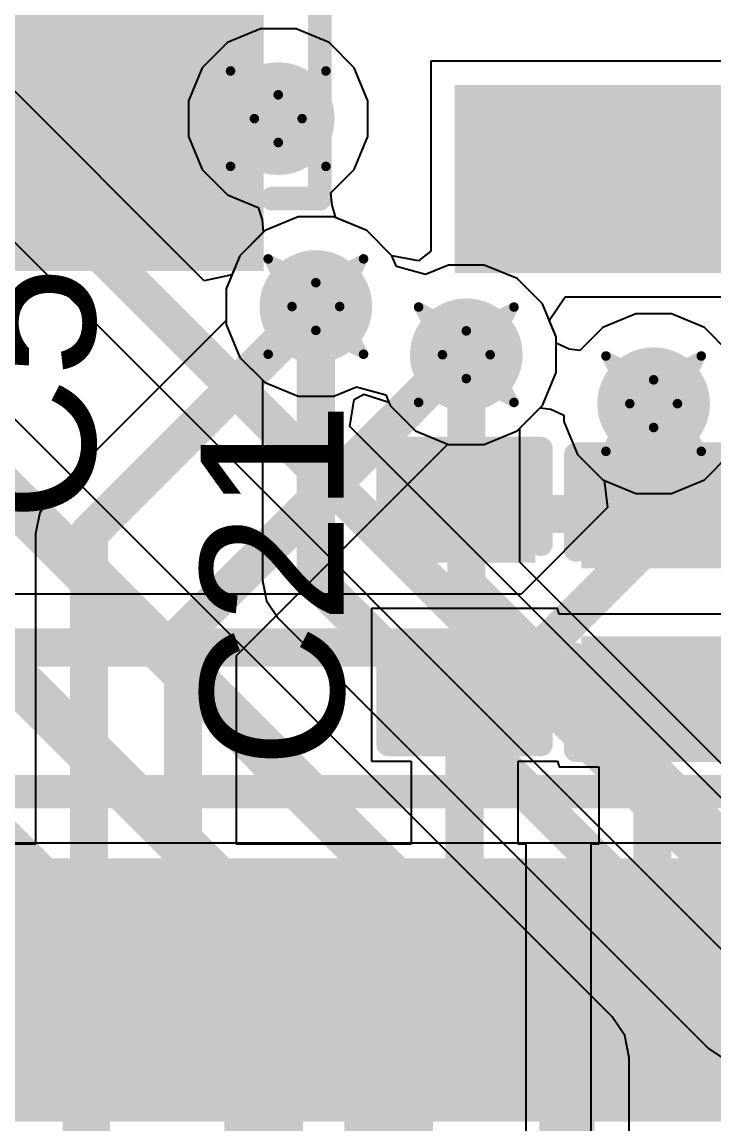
# Model space of a CAD drawing. Header units: inches. Extents: x -3 to 289, y -11 to 89.
# Drawn here: x 99.68 to 103.37, y 28.37 to 34.23 of the extents above; entities that cross this region are included whole.
import ezdxf

# ---------------------------------------------------------------- set-up
doc = ezdxf.new("R2010")
doc.units = ezdxf.units.IN
for name, color, linetype in [('Bottom Layer', 5, 'Continuous'), ('Drill Drawing', 1, 'Continuous'), ('Layer 1', 16, 'Continuous'), ('Layer 2', 76, 'Continuous'), ('Top Layer', 1, 'Continuous'), ('Top Overlay', 2, 'Continuous'), ('Top Paste', 8, 'Continuous'), ('Top Solder', 216, 'Continuous'), ('Via Holes', 16, 'Continuous')]:
    doc.layers.add(name, color=color, linetype=linetype)
doc.styles.add('Arial', font='', dxfattribs={"height": 0.2})
doc.styles.get('Arial').set_extended_font_data('Arial')

# ---------------------------------------------------------------- blocks, each defined once
blk = doc.blocks.new('EFM32WG380F256_B_QFP100R_10')
at = {"layer": 'Top Layer'}
for points in [[(7.15, 0.65), (8.35, 0.65), (8.35, 0.35), (7.15, 0.35)], [(7.15, 0.15), (8.35, 0.15), (8.35, -0.15), (7.15, -0.15)], [(7.15, -0.35), (8.35, -0.35), (8.35, -0.65), (7.15, -0.65)], [(7.15, -0.85), (8.35, -0.85), (8.35, -1.15), (7.15, -1.15)], [(7.15, -1.35), (8.35, -1.35), (8.35, -1.65), (7.15, -1.65)], [(7.15, -1.85), (8.35, -1.85), (8.35, -2.15), (7.15, -2.15)], [(7.15, -2.35), (8.35, -2.35), (8.35, -2.65), (7.15, -2.65)], [(7.15, -2.85), (8.35, -2.85), (8.35, -3.15), (7.15, -3.15)]]:
    blk.add_hatch(color=1, dxfattribs=at).paths.add_polyline_path(points)
at = {"layer": 'Top Paste'}
for points in [[(7.15, 0.65), (8.35, 0.65), (8.35, 0.35), (7.15, 0.35)], [(7.15, 0.15), (8.35, 0.15), (8.35, -0.15), (7.15, -0.15)], [(7.15, -0.35), (8.35, -0.35), (8.35, -0.65), (7.15, -0.65)], [(7.15, -0.85), (8.35, -0.85), (8.35, -1.15), (7.15, -1.15)], [(7.15, -1.35), (8.35, -1.35), (8.35, -1.65), (7.15, -1.65)], [(7.15, -1.85), (8.35, -1.85), (8.35, -2.15), (7.15, -2.15)], [(7.15, -2.35), (8.35, -2.35), (8.35, -2.65), (7.15, -2.65)], [(7.15, -2.85), (8.35, -2.85), (8.35, -3.15), (7.15, -3.15)]]:
    blk.add_hatch(color=8, dxfattribs=at).paths.add_polyline_path(points)
at = {"layer": 'Top Solder'}
for points in [[(7.0484, 0.7516), (8.4516, 0.7516), (8.4516, 0.2484), (7.0484, 0.2484)], [(7.0484, 0.2516), (8.4516, 0.2516), (8.4516, -0.2516), (7.0484, -0.2516)], [(7.0484, -0.2484), (8.4516, -0.2484), (8.4516, -0.7516), (7.0484, -0.7516)], [(7.0484, -0.7484), (8.4516, -0.7484), (8.4516, -1.2516), (7.0484, -1.2516)], [(7.0484, -1.2484), (8.4516, -1.2484), (8.4516, -1.7516), (7.0484, -1.7516)], [(7.0484, -1.7484), (8.4516, -1.7484), (8.4516, -2.2516), (7.0484, -2.2516)], [(7.0484, -2.2484), (8.4516, -2.2484), (8.4516, -2.7516), (7.0484, -2.7516)], [(7.0484, -2.7484), (8.4516, -2.7484), (8.4516, -3.2516), (7.0484, -3.2516)], [(7.0484, -3.2484), (8.4516, -3.2484), (8.4516, -3.7516), (7.0484, -3.7516)]]:
    blk.add_hatch(color=216, dxfattribs=at).paths.add_polyline_path(points)
blk = doc.blocks.new('SOT_223_5_16')
at = {"layer": 'Top Layer'}
blk.add_hatch(color=1, dxfattribs=at).paths.add_polyline_path([(2.6999, -4.2501), (1.7999, -4.2501), (1.7999, -2.0501), (2.6999, -2.0501)])
at = {"layer": 'Top Paste'}
blk.add_hatch(color=8, dxfattribs=at).paths.add_polyline_path([(2.6999, -4.2501), (1.7999, -4.2501), (1.7999, -2.0501), (2.6999, -2.0501)])
at = {"layer": 'Top Solder'}
blk.add_hatch(color=216, dxfattribs=at).paths.add_polyline_path([(2.7507, -4.3009), (1.7491, -4.3009), (1.7491, -1.9993), (2.7507, -1.9993)])
blk = doc.blocks.new('C___0402_132')
at = {"layer": 'Top Layer'}
for points in [[(-0.6985, -0.3175), (-0.6985, 0.3175), (-0.2413, 0.3175), (-0.2413, -0.3175)], [(0.2413, -0.3175), (0.2413, 0.3175), (0.6985, 0.3175), (0.6985, -0.3175)]]:
    blk.add_hatch(color=1, dxfattribs=at).paths.add_polyline_path(points)
at = {"layer": 'Top Paste'}
for points in [[(-0.6985, -0.3175), (-0.6985, 0.3175), (-0.2413, 0.3175), (-0.2413, -0.3175)], [(0.2413, -0.3175), (0.2413, 0.3175), (0.6985, 0.3175), (0.6985, -0.3175)]]:
    blk.add_hatch(color=8, dxfattribs=at).paths.add_polyline_path(points)
at = {"layer": 'Top Solder'}
for points in [[(-0.7585, -0.3775), (-0.7585, 0.3775), (-0.1813, 0.3775), (-0.1813, -0.3775)], [(0.1813, -0.3775), (0.1813, 0.3775), (0.7585, 0.3775), (0.7585, -0.3775)]]:
    blk.add_hatch(color=216, dxfattribs=at).paths.add_polyline_path(points)
at = {"layer": 'Top Overlay', "const_width": 0.127}
for points in [[(-0.7874, -0.4064), (-0.7874, 0.4064)], [(-0.2794, 0.4064), (-0.7874, 0.4064)], [(0.7874, 0.4064), (0.2794, 0.4064)], [(0.7874, -0.4064), (0.7874, 0.4064)], [(-0.2794, -0.4064), (-0.7874, -0.4064)], [(0.7874, -0.4064), (0.2794, -0.4064)]]:
    blk.add_lwpolyline(points, dxfattribs=at)
at = {"layer": 'Top Overlay', "const_width": 0.0635}
for points in [[(-0.8191, 0.4064, 1), (-0.7556, 0.4064, 1)], [(-0.8191, 0.4064, 1), (-0.7556, 0.4064, 1)], [(-0.3111, 0.4064, 1), (-0.2477, 0.4064, 1)], [(0.2477, 0.4064, 1), (0.3111, 0.4064, 1)], [(0.7556, 0.4064, 1), (0.8191, 0.4064, 1)], [(0.7556, 0.4064, 1), (0.8191, 0.4064, 1)], [(-0.8191, -0.4064, 1), (-0.7556, -0.4064, 1)], [(-0.8191, -0.4064, 1), (-0.7556, -0.4064, 1)], [(-0.3111, -0.4064, 1), (-0.2477, -0.4064, 1)], [(0.2477, -0.4064, 1), (0.3111, -0.4064, 1)], [(0.7556, -0.4064, 1), (0.8191, -0.4064, 1)], [(0.7556, -0.4064, 1), (0.8191, -0.4064, 1)]]:
    blk.add_lwpolyline(points, format="xyb", close=True, dxfattribs=at)
blk = doc.blocks.new('____0402_134')
at = {"layer": 'Top Layer'}
for points in [[(-0.6985, -0.3175), (-0.6985, 0.3175), (-0.2413, 0.3175), (-0.2413, -0.3175)], [(0.2413, -0.3175), (0.2413, 0.3175), (0.6985, 0.3175), (0.6985, -0.3175)]]:
    blk.add_hatch(color=1, dxfattribs=at).paths.add_polyline_path(points)
at = {"layer": 'Top Paste'}
for points in [[(-0.6985, -0.3175), (-0.6985, 0.3175), (-0.2413, 0.3175), (-0.2413, -0.3175)], [(0.2413, -0.3175), (0.2413, 0.3175), (0.6985, 0.3175), (0.6985, -0.3175)]]:
    blk.add_hatch(color=8, dxfattribs=at).paths.add_polyline_path(points)
at = {"layer": 'Top Solder'}
for points in [[(-0.7585, -0.3775), (-0.7585, 0.3775), (-0.1813, 0.3775), (-0.1813, -0.3775)], [(0.1813, -0.3775), (0.1813, 0.3775), (0.7585, 0.3775), (0.7585, -0.3775)]]:
    blk.add_hatch(color=216, dxfattribs=at).paths.add_polyline_path(points)
at = {"layer": 'Top Overlay', "const_width": 0.127}
for points in [[(-0.7874, -0.4064), (-0.7874, 0.4064)], [(-0.2794, 0.4064), (-0.7874, 0.4064)], [(0.7874, 0.4064), (0.2794, 0.4064)], [(0.7874, -0.4064), (0.7874, 0.4064)], [(-0.2794, -0.4064), (-0.7874, -0.4064)], [(0.7874, -0.4064), (0.2794, -0.4064)]]:
    blk.add_lwpolyline(points, dxfattribs=at)
at = {"layer": 'Top Overlay', "const_width": 0.0635}
for points in [[(-0.8191, 0.4064, 1), (-0.7556, 0.4064, 1)], [(-0.8191, 0.4064, 1), (-0.7556, 0.4064, 1)], [(-0.3111, 0.4064, 1), (-0.2477, 0.4064, 1)], [(0.2477, 0.4064, 1), (0.3111, 0.4064, 1)], [(0.7556, 0.4064, 1), (0.8191, 0.4064, 1)], [(0.7556, 0.4064, 1), (0.8191, 0.4064, 1)], [(-0.8191, -0.4064, 1), (-0.7556, -0.4064, 1)], [(-0.8191, -0.4064, 1), (-0.7556, -0.4064, 1)], [(-0.3111, -0.4064, 1), (-0.2477, -0.4064, 1)], [(0.2477, -0.4064, 1), (0.3111, -0.4064, 1)], [(0.7556, -0.4064, 1), (0.8191, -0.4064, 1)], [(0.7556, -0.4064, 1), (0.8191, -0.4064, 1)]]:
    blk.add_lwpolyline(points, format="xyb", close=True, dxfattribs=at)
blk = doc.blocks.new('C____A_145')
at = {"layer": 'Top Layer'}
for points in [[(-1.91, 0.565), (-0.49, 0.565), (-0.49, -0.565), (-1.91, -0.565)], [(0.49, 0.565), (1.91, 0.565), (1.91, -0.565), (0.49, -0.565)]]:
    blk.add_hatch(color=1, dxfattribs=at).paths.add_polyline_path(points)
at = {"layer": 'Top Paste'}
for points in [[(-1.91, 0.565), (-0.49, 0.565), (-0.49, -0.565), (-1.91, -0.565)], [(0.49, 0.565), (1.91, 0.565), (1.91, -0.565), (0.49, -0.565)]]:
    blk.add_hatch(color=8, dxfattribs=at).paths.add_polyline_path(points)
at = {"layer": 'Top Solder'}
for points in [[(-2.0116, 0.6666), (-0.3884, 0.6666), (-0.3884, -0.6666), (-2.0116, -0.6666)], [(0.3884, 0.6666), (2.0116, 0.6666), (2.0116, -0.6666), (0.3884, -0.6666)]]:
    blk.add_hatch(color=216, dxfattribs=at).paths.add_polyline_path(points)
at = {"layer": 'Top Overlay'}
for points, const_width in [([(1.6256, 0.9652), (-1.6256, 0.9652)], 0.127), ([(-1.6256, 0.762), (-1.6256, 0.9652)], 0.127), ([(1.6256, 0.7112), (1.6256, 0.9652)], 0.127), ([(-2.4192, -0.2746), (-2.4192, 0.3254)], 0.2), ([(-2.1192, 0.0254), (-2.7192, 0.0254)], 0.2), ([(-1.6256, -0.9652), (-1.6256, -0.762)], 0.127), ([(1.6256, -0.9652), (1.6256, -0.7112)], 0.127), ([(1.6256, -0.9652), (-1.6256, -0.9652)], 0.127)]:
    blk.add_lwpolyline(points, dxfattribs=dict(at, const_width=const_width))
for points, const_width in [([(-1.6574, 0.9652, 1), (-1.5938, 0.9652, 1)], 0.0635), ([(-1.6574, 0.9652, 1), (-1.5938, 0.9652, 1)], 0.0635), ([(1.5938, 0.9652, 1), (1.6574, 0.9652, 1)], 0.0635), ([(1.5938, 0.9652, 1), (1.6574, 0.9652, 1)], 0.0635), ([(-1.6574, 0.762, 1), (-1.5938, 0.762, 1)], 0.0635), ([(1.5938, 0.7112, 1), (1.6574, 0.7112, 1)], 0.0635), ([(-2.4692, 0.3254, 1), (-2.3692, 0.3254, 1)], 0.1), ([(-2.7692, 0.0254, 1), (-2.6692, 0.0254, 1)], 0.1), ([(-2.1692, 0.0254, 1), (-2.0692, 0.0254, 1)], 0.1), ([(-2.4692, -0.2746, 1), (-2.3692, -0.2746, 1)], 0.1), ([(-1.6574, -0.762, 1), (-1.5938, -0.762, 1)], 0.0635), ([(1.5938, -0.7112, 1), (1.6574, -0.7112, 1)], 0.0635), ([(-1.6574, -0.9652, 1), (-1.5938, -0.9652, 1)], 0.0635), ([(-1.6574, -0.9652, 1), (-1.5938, -0.9652, 1)], 0.0635), ([(1.5938, -0.9652, 1), (1.6574, -0.9652, 1)], 0.0635), ([(1.5938, -0.9652, 1), (1.6574, -0.9652, 1)], 0.0635)]:
    blk.add_lwpolyline(points, format="xyb", close=True, dxfattribs=dict(at, const_width=const_width))

msp = doc.modelspace()

# ---------------------------------------------------------------- hatches: boundary and pattern name
at = {"layer": 'Bottom Layer'}
h = msp.add_hatch(color=5, dxfattribs=at)
edge = h.paths.add_edge_path()
edge.add_arc((101.0451, 33.7193), 0.3, 0, 360)
h = msp.add_hatch(color=5, dxfattribs=at)
edge = h.paths.add_edge_path()
edge.add_arc((101.2455, 32.7187), 0.3, 0, 360)
h = msp.add_hatch(color=5, dxfattribs=at)
edge = h.paths.add_edge_path()
edge.add_arc((102.0468, 32.4621), 0.3, 0, 360)
h = msp.add_hatch(color=5, dxfattribs=at)
edge = h.paths.add_edge_path()
edge.add_arc((103.0445, 32.2015), 0.3, 0, 360)
at = {"layer": 'Layer 1'}
h = msp.add_hatch(color=16, dxfattribs=at)
edge = h.paths.add_edge_path()
edge.add_arc((101.0451, 33.7193), 0.3, 0, 360)
h = msp.add_hatch(color=16, dxfattribs=at)
edge = h.paths.add_edge_path()
edge.add_arc((101.2455, 32.7187), 0.3, 0, 360)
h = msp.add_hatch(color=16, dxfattribs=at)
edge = h.paths.add_edge_path()
edge.add_arc((102.0468, 32.4621), 0.3, 0, 360)
h = msp.add_hatch(color=16, dxfattribs=at)
edge = h.paths.add_edge_path()
edge.add_arc((103.0445, 32.2015), 0.3, 0, 360)
at = {"layer": 'Layer 2'}
h = msp.add_hatch(color=76, dxfattribs=at)
edge = h.paths.add_edge_path()
edge.add_arc((101.0451, 33.7193), 0.3, 0, 360)
h = msp.add_hatch(color=76, dxfattribs=at)
edge = h.paths.add_edge_path()
edge.add_arc((101.2455, 32.7187), 0.3, 0, 360)
h = msp.add_hatch(color=76, dxfattribs=at)
edge = h.paths.add_edge_path()
edge.add_arc((102.0468, 32.4621), 0.3, 0, 360)
h = msp.add_hatch(color=76, dxfattribs=at)
edge = h.paths.add_edge_path()
edge.add_arc((103.0445, 32.2015), 0.3, 0, 360)
at = {"layer": 'Top Layer'}
h = msp.add_hatch(color=1, dxfattribs=at)
edge = h.paths.add_edge_path()
edge.add_arc((101.0451, 33.7193), 0.3, 0, 360)
h = msp.add_hatch(color=1, dxfattribs=at)
edge = h.paths.add_edge_path()
edge.add_arc((101.2455, 32.7187), 0.3, 0, 360)
h = msp.add_hatch(color=1, dxfattribs=at)
edge = h.paths.add_edge_path()
edge.add_arc((102.0468, 32.4621), 0.3, 0, 360)
h = msp.add_hatch(color=1, dxfattribs=at)
edge = h.paths.add_edge_path()
edge.add_arc((103.0445, 32.2015), 0.3, 0, 360)
at = {"layer": 'Via Holes'}
h = msp.add_hatch(color=7, dxfattribs=at)
edge = h.paths.add_edge_path()
edge.add_arc((101.0451, 33.7193), 0.15, 0, 360)
h = msp.add_hatch(color=7, dxfattribs=at)
edge = h.paths.add_edge_path()
edge.add_arc((101.2455, 32.7187), 0.15, 0, 360)
h = msp.add_hatch(color=7, dxfattribs=at)
edge = h.paths.add_edge_path()
edge.add_arc((102.0468, 32.4621), 0.15, 0, 360)
h = msp.add_hatch(color=7, dxfattribs=at)
edge = h.paths.add_edge_path()
edge.add_arc((103.0445, 32.2015), 0.15, 0, 360)

# ---------------------------------------------------------------- linework, layer by layer
at = {"layer": 'Bottom Layer'}
for p, q in [((100.9501, 34.1971), (100.7744, 34.1244)), ((101.1401, 34.1971), (100.9501, 34.1971)), ((101.3157, 34.1244), (101.1401, 34.1971)), ((100.7744, 34.1244), (100.64, 33.99)), ((101.4502, 33.99), (101.3157, 34.1244)), ((100.64, 33.99), (100.5673, 33.8144)), ((101.5229, 33.8144), (101.4502, 33.99)), ((100.5673, 33.8144), (100.5673, 33.6243)), ((101.5229, 33.6243), (101.5229, 33.8144)), ((100.5673, 33.6243), (100.64, 33.4487)), ((101.4502, 33.4487), (101.5229, 33.6243)), ((100.64, 33.4487), (100.7744, 33.3143)), ((101.325, 33.3235), (101.4502, 33.4487)), ((100.7744, 33.3143), (100.9387, 33.2462)), ((101.3318, 33.2581), (101.325, 33.3235)), ((100.9387, 33.2462), (100.9589, 33.1799)), ((101.352, 33.1918), (101.3318, 33.2581)), ((100.9589, 33.1799), (100.9656, 33.1145)), ((101.5162, 33.1238), (101.352, 33.1918)), ((100.9656, 33.1145), (100.8405, 32.9894)), ((101.6506, 32.9894), (101.5162, 33.1238)), ((100.8405, 32.9894), (100.7677, 32.8138)), ((101.6746, 32.9315), (101.6506, 32.9894)), ((101.8295, 32.8893), (101.6746, 32.9315)), ((101.9518, 32.9399), (101.8295, 32.8893)), ((102.1418, 32.9399), (101.9518, 32.9399)), ((102.3174, 32.8672), (102.1418, 32.9399)), ((102.4519, 32.7328), (102.3174, 32.8672)), ((100.7677, 32.8138), (100.7677, 32.6237)), ((102.5246, 32.5572), (102.4519, 32.7328)), ((102.9494, 32.6793), (102.7738, 32.6066)), ((103.1395, 32.6793), (102.9494, 32.6793)), ((103.3151, 32.6066), (103.1395, 32.6793)), ((100.7677, 32.6237), (100.8405, 32.4481)), ((102.7738, 32.6066), (102.6516, 32.4843)), ((103.4495, 32.4722), (103.3151, 32.6066)), ((102.5246, 32.5233), (102.5246, 32.5572)), ((102.5947, 32.4921), (102.5246, 32.5233)), ((102.6516, 32.4843), (102.5947, 32.4921)), ((100.8405, 32.4481), (100.9607, 32.3279)), ((100.9607, 32.3279), (100.9607, 31.2605)), ((102.3317, 32.0713), (102.4397, 32.1793)), ((102.4397, 32.1793), (102.4965, 32.1716)), ((102.4965, 32.1716), (102.5667, 32.1403)), ((102.5667, 32.1403), (102.5667, 32.1065)), ((102.5667, 32.1065), (102.6394, 31.9309)), ((102.3317, 31.357), (102.3317, 32.0713)), ((102.6394, 31.9309), (102.7738, 31.7965)), ((103.3151, 31.7965), (103.4495, 31.9309)), ((102.7738, 31.7965), (102.9494, 31.7237)), ((103.1395, 31.7237), (103.3151, 31.7965)), ((102.9494, 31.7237), (103.1395, 31.7237)), ((103.9414, 29.7473), (102.3317, 31.357)), ((100.9607, 31.2605), (100.9607, 31.2605)), ((100.9607, 31.2605), (100.9824, 31.1515)), ((100.9824, 31.1515), (101.0441, 31.0591)), ((101.0441, 31.0591), (103.3361, 28.7671)), ((103.3361, 28.7671), (103.3361, 28.7671)), ((103.3361, 28.7671), (103.4285, 28.7053))]:
    msp.add_line(p, q, dxfattribs=at)
at = {"layer": 'Bottom Layer', "const_width": 0.2032}
for points in [[(101.2455, 31.2605), (101.2455, 32.7187)], [(102.0468, 31.239), (102.0468, 32.4621)], [(101.2455, 31.2605), (103.5375, 28.9685)], [(102.0468, 31.239), (103.8234, 29.4624)]]:
    msp.add_lwpolyline(points, dxfattribs=at)
at = {"layer": 'Bottom Layer', "const_width": 0.1016}
for points in [[(101.1947, 32.7187, 1), (101.2963, 32.7187, 1)], [(101.996, 32.4621, 1), (102.0976, 32.4621, 1)], [(101.1947, 31.2605, 1), (101.2963, 31.2605, 1)], [(101.1947, 31.2605, 1), (101.2963, 31.2605, 1)], [(101.996, 31.239, 1), (102.0976, 31.239, 1)], [(101.996, 31.239, 1), (102.0976, 31.239, 1)]]:
    msp.add_lwpolyline(points, format="xyb", close=True, dxfattribs=at)
at = {"layer": 'Drill Drawing', "const_width": 0.0508}
for points in [[(100.7911, 33.9733), (101.0451, 33.8463)], [(100.7911, 33.9733), (100.9181, 33.7193)], [(101.0451, 33.8463), (101.2991, 33.9733)], [(101.1721, 33.7193), (101.2991, 33.9733)], [(100.7911, 33.4653), (100.9181, 33.7193)], [(101.1721, 33.7193), (101.2991, 33.4653)], [(100.7911, 33.4653), (101.0451, 33.5923)], [(101.0451, 33.5923), (101.2991, 33.4653)], [(100.9915, 32.9727), (101.2455, 32.8457)], [(100.9915, 32.9727), (101.1185, 32.7187)], [(101.2455, 32.8457), (101.4995, 32.9727)], [(101.3725, 32.7187), (101.4995, 32.9727)], [(100.9915, 32.4647), (101.1185, 32.7187)], [(101.3725, 32.7187), (101.4995, 32.4647)], [(101.7928, 32.7161), (102.0468, 32.5891)], [(101.7928, 32.7161), (101.9198, 32.4621)], [(102.0468, 32.5891), (102.3008, 32.7161)], [(102.1738, 32.4621), (102.3008, 32.7161)], [(100.9915, 32.4647), (101.2455, 32.5917)], [(101.2455, 32.5917), (101.4995, 32.4647)], [(101.7928, 32.2081), (101.9198, 32.4621)], [(102.1738, 32.4621), (102.3008, 32.2081)], [(102.7905, 32.4555), (103.0445, 32.3285)], [(102.7905, 32.4555), (102.9175, 32.2015)], [(103.0445, 32.3285), (103.2985, 32.4555)], [(103.1715, 32.2015), (103.2985, 32.4555)], [(101.7928, 32.2081), (102.0468, 32.3351)], [(102.0468, 32.3351), (102.3008, 32.2081)], [(102.7905, 31.9475), (102.9175, 32.2015)], [(103.1715, 32.2015), (103.2985, 31.9475)], [(102.7905, 31.9475), (103.0445, 32.0745)], [(103.0445, 32.0745), (103.2985, 31.9475)]]:
    msp.add_lwpolyline(points, dxfattribs=at)
at = {"layer": 'Drill Drawing', "const_width": 0.0254}
for points in [[(100.7784, 33.9733, 1), (100.8038, 33.9733, 1)], [(100.7784, 33.9733, 1), (100.8038, 33.9733, 1)], [(101.2864, 33.9733, 1), (101.3118, 33.9733, 1)], [(101.2864, 33.9733, 1), (101.3118, 33.9733, 1)], [(101.0324, 33.8463, 1), (101.0578, 33.8463, 1)], [(101.0324, 33.8463, 1), (101.0578, 33.8463, 1)], [(100.9054, 33.7193, 1), (100.9308, 33.7193, 1)], [(100.9054, 33.7193, 1), (100.9308, 33.7193, 1)], [(101.1594, 33.7193, 1), (101.1848, 33.7193, 1)], [(101.1594, 33.7193, 1), (101.1848, 33.7193, 1)], [(101.0324, 33.5923, 1), (101.0578, 33.5923, 1)], [(101.0324, 33.5923, 1), (101.0578, 33.5923, 1)], [(100.7784, 33.4653, 1), (100.8038, 33.4653, 1)], [(100.7784, 33.4653, 1), (100.8038, 33.4653, 1)], [(101.2864, 33.4653, 1), (101.3118, 33.4653, 1)], [(101.2864, 33.4653, 1), (101.3118, 33.4653, 1)], [(100.9788, 32.9727, 1), (101.0042, 32.9727, 1)], [(100.9788, 32.9727, 1), (101.0042, 32.9727, 1)], [(101.4868, 32.9727, 1), (101.5122, 32.9727, 1)], [(101.4868, 32.9727, 1), (101.5122, 32.9727, 1)], [(101.2328, 32.8457, 1), (101.2582, 32.8457, 1)], [(101.2328, 32.8457, 1), (101.2582, 32.8457, 1)], [(101.1058, 32.7187, 1), (101.1312, 32.7187, 1)], [(101.1058, 32.7187, 1), (101.1312, 32.7187, 1)], [(101.3598, 32.7187, 1), (101.3852, 32.7187, 1)], [(101.3598, 32.7187, 1), (101.3852, 32.7187, 1)], [(101.7801, 32.7161, 1), (101.8055, 32.7161, 1)], [(101.7801, 32.7161, 1), (101.8055, 32.7161, 1)], [(102.2881, 32.7161, 1), (102.3135, 32.7161, 1)], [(102.2881, 32.7161, 1), (102.3135, 32.7161, 1)], [(101.2328, 32.5917, 1), (101.2582, 32.5917, 1)], [(101.2328, 32.5917, 1), (101.2582, 32.5917, 1)], [(102.0341, 32.5891, 1), (102.0595, 32.5891, 1)], [(102.0341, 32.5891, 1), (102.0595, 32.5891, 1)], [(100.9788, 32.4647, 1), (101.0042, 32.4647, 1)], [(100.9788, 32.4647, 1), (101.0042, 32.4647, 1)], [(101.4868, 32.4647, 1), (101.5122, 32.4647, 1)], [(101.4868, 32.4647, 1), (101.5122, 32.4647, 1)], [(101.9071, 32.4621, 1), (101.9325, 32.4621, 1)], [(101.9071, 32.4621, 1), (101.9325, 32.4621, 1)], [(102.1611, 32.4621, 1), (102.1865, 32.4621, 1)], [(102.1611, 32.4621, 1), (102.1865, 32.4621, 1)], [(102.7778, 32.4555, 1), (102.8032, 32.4555, 1)], [(102.7778, 32.4555, 1), (102.8032, 32.4555, 1)], [(103.2858, 32.4555, 1), (103.3112, 32.4555, 1)], [(103.2858, 32.4555, 1), (103.3112, 32.4555, 1)], [(102.0341, 32.3351, 1), (102.0595, 32.3351, 1)], [(102.0341, 32.3351, 1), (102.0595, 32.3351, 1)], [(103.0318, 32.3285, 1), (103.0572, 32.3285, 1)], [(103.0318, 32.3285, 1), (103.0572, 32.3285, 1)], [(101.7801, 32.2081, 1), (101.8055, 32.2081, 1)], [(101.7801, 32.2081, 1), (101.8055, 32.2081, 1)], [(102.2881, 32.2081, 1), (102.3135, 32.2081, 1)], [(102.2881, 32.2081, 1), (102.3135, 32.2081, 1)], [(102.9048, 32.2015, 1), (102.9302, 32.2015, 1)], [(102.9048, 32.2015, 1), (102.9302, 32.2015, 1)], [(103.1588, 32.2015, 1), (103.1842, 32.2015, 1)], [(103.1588, 32.2015, 1), (103.1842, 32.2015, 1)], [(103.0318, 32.0745, 1), (103.0572, 32.0745, 1)], [(103.0318, 32.0745, 1), (103.0572, 32.0745, 1)], [(102.7778, 31.9475, 1), (102.8032, 31.9475, 1)], [(102.7778, 31.9475, 1), (102.8032, 31.9475, 1)], [(103.2858, 31.9475, 1), (103.3112, 31.9475, 1)], [(103.2858, 31.9475, 1), (103.3112, 31.9475, 1)]]:
    msp.add_lwpolyline(points, format="xyb", close=True, dxfattribs=at)
at = {"layer": 'Layer 1'}
for p, q in [((100.6504, 32.856), (96.1653, 37.3411)), ((95.7624, 36.9382), (107.0403, 25.6603)), ((102.8237, 28.9371), (94.9836, 36.7772)), ((101.1505, 33.1965), (100.9749, 33.1238)), ((101.3406, 33.1965), (101.1505, 33.1965)), ((101.5162, 33.1238), (101.3406, 33.1965)), ((100.9749, 33.1238), (100.8405, 32.9894)), ((101.6506, 32.9894), (101.5162, 33.1238)), ((100.8405, 32.9894), (100.7983, 32.8876)), ((101.6746, 32.9315), (101.6506, 32.9894)), ((101.8295, 32.8893), (101.6746, 32.9315)), ((101.9518, 32.9399), (101.8295, 32.8893)), ((102.1418, 32.9399), (101.9518, 32.9399)), ((102.3174, 32.8672), (102.1418, 32.9399)), ((100.7983, 32.8876), (100.6504, 32.856)), ((102.4519, 32.7328), (102.3174, 32.8672)), ((102.5246, 32.5572), (102.4519, 32.7328)), ((102.5246, 32.3671), (102.5246, 32.5572)), ((102.4519, 32.1915), (102.5246, 32.3671)), ((101.4273, 32.0791), (101.449, 32.2232)), ((101.449, 32.2232), (101.5004, 32.253)), ((101.5004, 32.253), (101.6339, 32.2103)), ((101.6339, 32.2103), (101.6417, 32.1915)), ((101.6417, 32.1915), (101.7761, 32.0571)), ((102.3174, 32.0571), (102.4519, 32.1915)), ((107.5266, 25.9797), (101.4273, 32.0791)), ((101.7761, 32.0571), (101.9518, 31.9843)), ((102.1418, 31.9843), (102.3174, 32.0571)), ((101.9518, 31.9843), (102.1418, 31.9843)), ((102.8908, 28.8367), (102.8237, 28.9371)), ((102.8237, 28.9371), (102.8237, 28.9371)), ((102.9144, 28.7183), (102.8908, 28.8367)), ((102.9144, 26.6951), (102.9144, 28.7183)), ((102.9144, 28.7183), (102.9144, 28.7183))]:
    msp.add_line(p, q, dxfattribs=at)
for points, const_width in [([(95.6875, 37.416), (107.3252, 25.7783)], 0.2032), ([(94.7648, 36.5584), (102.6049, 28.7183)], 0.2515), ([(94.5882, 35.7964), (101.744, 28.6406)], 0.2515), ([(94.6072, 34.8363), (100.8832, 28.5604)], 0.2515), ([(94.6819, 33.8981), (100.0223, 28.5577)], 0.2515), ([(102.6049, 26.3288), (102.6049, 28.7183)], 0.2515), ([(101.744, 26.3288), (101.744, 28.6406)], 0.2515), ([(100.0223, 26.3288), (100.0223, 28.5577)], 0.2515), ([(100.8832, 26.3288), (100.8832, 28.5604)], 0.2515)]:
    msp.add_lwpolyline(points, dxfattribs=dict(at, const_width=const_width))
at = {"layer": 'Layer 1', "const_width": 0.1257}
for points in [[(102.542, 28.7183, 1), (102.6678, 28.7183, 1)], [(102.542, 28.7183, 1), (102.6678, 28.7183, 1)], [(101.6812, 28.6406, 1), (101.8069, 28.6406, 1)], [(101.6812, 28.6406, 1), (101.8069, 28.6406, 1)], [(99.9594, 28.5577, 1), (100.0852, 28.5577, 1)], [(99.9594, 28.5577, 1), (100.0852, 28.5577, 1)], [(100.8203, 28.5604, 1), (100.946, 28.5604, 1)], [(100.8203, 28.5604, 1), (100.946, 28.5604, 1)]]:
    msp.add_lwpolyline(points, format="xyb", close=True, dxfattribs=at)
at = {"layer": 'Layer 2'}
for p, q in [((100.9501, 34.1971), (100.7744, 34.1244)), ((101.1401, 34.1971), (100.9501, 34.1971)), ((101.3157, 34.1244), (101.1401, 34.1971)), ((100.7744, 34.1244), (100.64, 33.99)), ((101.4502, 33.99), (101.3157, 34.1244)), ((100.64, 33.99), (100.5673, 33.8144)), ((101.5229, 33.8144), (101.4502, 33.99)), ((100.5673, 33.8144), (100.5673, 33.6243)), ((101.5229, 33.6243), (101.5229, 33.8144)), ((100.5673, 33.6243), (100.64, 33.4487)), ((101.4502, 33.4487), (101.5229, 33.6243)), ((100.64, 33.4487), (100.7744, 33.3143)), ((101.325, 33.3235), (101.4502, 33.4487)), ((100.7744, 33.3143), (100.9387, 33.2462)), ((101.3318, 33.2581), (101.325, 33.3235)), ((100.9387, 33.2462), (100.9589, 33.1799)), ((101.352, 33.1918), (101.3318, 33.2581)), ((100.9589, 33.1799), (100.9656, 33.1145)), ((101.5162, 33.1238), (101.352, 33.1918)), ((100.9656, 33.1145), (100.8405, 32.9894)), ((101.6506, 32.9894), (101.5162, 33.1238)), ((100.8405, 32.9894), (100.7677, 32.8138)), ((101.6746, 32.9315), (101.6506, 32.9894)), ((101.8295, 32.8893), (101.6746, 32.9315)), ((101.9518, 32.9399), (101.8295, 32.8893)), ((102.1418, 32.9399), (101.9518, 32.9399)), ((102.3174, 32.8672), (102.1418, 32.9399)), ((102.4519, 32.7328), (102.3174, 32.8672)), ((100.7677, 32.8138), (100.7677, 32.6237)), ((102.5246, 32.5572), (102.4519, 32.7328)), ((102.9494, 32.6793), (102.7738, 32.6066)), ((103.1395, 32.6793), (102.9494, 32.6793)), ((103.3151, 32.6066), (103.1395, 32.6793)), ((100.7677, 32.6237), (100.8405, 32.4481)), ((102.7738, 32.6066), (102.6516, 32.4843)), ((103.4495, 32.4722), (103.3151, 32.6066)), ((102.5246, 32.5233), (102.5246, 32.5572)), ((102.5947, 32.4921), (102.5246, 32.5233)), ((102.6516, 32.4843), (102.5947, 32.4921)), ((100.8405, 32.4481), (100.9749, 32.3137)), ((100.9749, 32.3137), (101.1505, 32.2409)), ((101.3406, 32.2409), (101.4628, 32.2915)), ((101.4628, 32.2915), (101.6178, 32.2493)), ((101.1505, 32.2409), (101.3406, 32.2409)), ((101.6178, 32.2493), (101.6417, 32.1915)), ((101.6417, 32.1915), (101.7761, 32.0571)), ((102.3174, 32.0571), (102.4397, 32.1793)), ((102.4397, 32.1793), (102.4965, 32.1716)), ((102.4965, 32.1716), (102.5667, 32.1403)), ((102.5667, 32.1403), (102.5667, 32.1065)), ((102.5667, 32.1065), (102.6394, 31.9309)), ((101.7761, 32.0571), (101.9518, 31.9843)), ((102.1418, 31.9843), (102.3174, 32.0571)), ((101.9518, 31.9843), (102.1418, 31.9843)), ((102.6394, 31.9309), (102.7738, 31.7965)), ((102.7738, 31.7965), (102.7815, 31.7933)), ((102.7815, 31.7933), (102.7996, 31.6483)), ((102.7996, 31.6483), (102.3389, 31.1876)), ((102.3389, 31.1876), (94.6875, 31.1876)), ((95.6485, 29.8629), (108.2997, 29.8629))]:
    msp.add_line(p, q, dxfattribs=at)
for points, const_width in [([(102.4569, 30.9027), (103.0445, 31.4903)], 0.2032), ([(103.0445, 31.4903), (104.0107, 31.4903)], 0.2032), ([(91.6875, 30.9027), (102.4569, 30.9027)], 0.2032), ([(95.2447, 30.1348), (108.2997, 30.1348)], 0.1778)]:
    msp.add_lwpolyline(points, dxfattribs=dict(at, const_width=const_width))
at = {"layer": 'Layer 2', "const_width": 0.1016}
for points in [[(102.9937, 31.4903, 1), (103.0953, 31.4903, 1)], [(102.9937, 31.4903, 1), (103.0953, 31.4903, 1)], [(102.4061, 30.9027, 1), (102.5077, 30.9027, 1)], [(102.4061, 30.9027, 1), (102.5077, 30.9027, 1)]]:
    msp.add_lwpolyline(points, format="xyb", close=True, dxfattribs=at)
at = {"layer": 'Top Layer'}
for p, q in [((104.4134, 34.0262), (101.8578, 34.0262)), ((101.8578, 34.0262), (101.8578, 33.0132)), ((101.1505, 33.1965), (100.9749, 33.1238)), ((101.3406, 33.1965), (101.1505, 33.1965)), ((101.5162, 33.1238), (101.3406, 33.1965)), ((100.9749, 33.1238), (100.8405, 32.9894)), ((101.6506, 32.9894), (101.5162, 33.1238)), ((100.8405, 32.9894), (100.7677, 32.8138)), ((101.7919, 32.9629), (101.6506, 32.9894)), ((101.8578, 33.0132), (101.7919, 32.9629)), ((100.7677, 32.8138), (100.7677, 32.6438)), ((102.4888, 32.6436), (102.5737, 32.7706)), ((102.5737, 32.7706), (104.4134, 32.7706)), ((100.7677, 32.6438), (99.8361, 31.7121)), ((102.5246, 32.5572), (102.4888, 32.6436)), ((102.5246, 32.3671), (102.5246, 32.5572)), ((102.4519, 32.1915), (102.5246, 32.3671)), ((102.3174, 32.0571), (102.4519, 32.1915)), ((102.1418, 31.9843), (102.3174, 32.0571)), ((100.8224, 30.8598), (101.9483, 31.9857)), ((101.9483, 31.9857), (101.9518, 31.9843)), ((101.9518, 31.9843), (102.1418, 31.9843)), ((99.8361, 31.7121), (99.7743, 31.6197)), ((99.7743, 31.6197), (99.7526, 31.5107)), ((99.7526, 31.5107), (99.7526, 31.5107)), ((99.7526, 31.5107), (99.7526, 29.8566)), ((102.5328, 31.1109), (101.5422, 31.1109)), ((101.5422, 31.1109), (101.5422, 30.2981)), ((102.5422, 31.0805), (102.5328, 31.1109)), ((103.5328, 31.0805), (102.5422, 31.0805)), ((100.8224, 29.8566), (100.8224, 30.8598)), ((101.5422, 30.2981), (101.7526, 30.2981)), ((101.7526, 30.2981), (101.7526, 29.8566)), ((102.3224, 29.8566), (102.3224, 30.2981)), ((102.3224, 30.2981), (102.5328, 30.2981)), ((102.5328, 30.2981), (102.5422, 30.2677)), ((102.5422, 30.2677), (102.7526, 30.2677)), ((102.7526, 30.2677), (102.7526, 29.8566)), ((99.7526, 29.8566), (96.3224, 29.8566)), ((101.7526, 29.8566), (100.8224, 29.8566)), ((102.3653, 29.8566), (102.3224, 29.8566)), ((102.3653, 28.301), (102.3653, 29.8566)), ((102.7526, 29.8566), (102.7097, 29.8566)), ((102.7097, 29.8566), (102.7097, 28.301))]:
    msp.add_line(p, q, dxfattribs=at)
for points, const_width in [([(100.3013, 33.7193), (101.0451, 33.7193)], 0.2032), ([(103.1356, 33.3984), (104.6629, 33.3984)], 0.508), ([(100.0375, 31.5107), (101.2455, 32.7187)], 0.2032), ([(102.0395, 32.3519), (102.0395, 32.4621)], 0.2032), ([(102.0395, 32.4621), (102.0468, 32.4621)], 0.2032), ([(100.5375, 30.9778), (101.9116, 32.3519)], 0.2032), ([(101.9116, 32.3519), (102.0395, 32.3519)], 0.2032), ([(103.0375, 32.1945), (103.0445, 32.2015)], 0.2032), ([(103.0375, 31.6139), (103.0375, 32.1945)], 0.2032), ([(102.0375, 31.6443), (102.0679, 31.6139)], 0.2032), ([(102.0679, 31.6139), (103.0375, 31.6139)], 0.2032), ([(100.0375, 29.0788), (100.0375, 31.5107)], 0.2032), ([(100.5375, 29.0788), (100.5375, 30.9778)], 0.2032), ([(102.0375, 29.0788), (102.0375, 30.7045)], 0.2032), ([(103.0375, 30.6741), (103.0656, 30.7022)], 0.2032), ([(103.0375, 29.0788), (103.0375, 30.6741)], 0.2032), ([(103.0656, 30.7022), (103.859, 30.7022)], 0.2032), ([(101.0375, 27.9581), (101.0375, 29.0788)], 0.2794), ([(101.5375, 28.1788), (101.5375, 29.0788)], 0.2794), ([(102.5375, 28.1288), (102.5375, 29.0788)], 0.2032)]:
    msp.add_lwpolyline(points, dxfattribs=dict(at, const_width=const_width))
for points, const_width in [([(100.2505, 33.7193, 1), (100.3521, 33.7193, 1)], 0.1016), ([(100.9943, 33.7193, 1), (101.0959, 33.7193, 1)], 0.1016), ([(103.0086, 33.3984, 1), (103.2626, 33.3984, 1)], 0.254), ([(101.1947, 32.7187, 1), (101.2963, 32.7187, 1)], 0.1016), ([(101.9887, 32.4621, 1), (102.0903, 32.4621, 1)], 0.1016), ([(101.9887, 32.4621, 1), (102.0903, 32.4621, 1)], 0.1016), ([(101.996, 32.4621, 1), (102.0976, 32.4621, 1)], 0.1016), ([(101.8608, 32.3519, 1), (101.9624, 32.3519, 1)], 0.1016), ([(101.8608, 32.3519, 1), (101.9624, 32.3519, 1)], 0.1016), ([(101.9887, 32.3519, 1), (102.0903, 32.3519, 1)], 0.1016), ([(101.9887, 32.3519, 1), (102.0903, 32.3519, 1)], 0.1016), ([(102.9867, 32.1945, 1), (103.0883, 32.1945, 1)], 0.1016), ([(102.9867, 32.1945, 1), (103.0883, 32.1945, 1)], 0.1016), ([(102.9937, 32.2015, 1), (103.0953, 32.2015, 1)], 0.1016), ([(101.9867, 31.6443, 1), (102.0883, 31.6443, 1)], 0.1016), ([(102.0171, 31.6139, 1), (102.1187, 31.6139, 1)], 0.1016), ([(102.0171, 31.6139, 1), (102.1187, 31.6139, 1)], 0.1016), ([(102.9867, 31.6139, 1), (103.0883, 31.6139, 1)], 0.1016), ([(102.9867, 31.6139, 1), (103.0883, 31.6139, 1)], 0.1016), ([(99.9867, 31.5107, 1), (100.0883, 31.5107, 1)], 0.1016), ([(99.9867, 31.5107, 1), (100.0883, 31.5107, 1)], 0.1016), ([(100.4867, 30.9778, 1), (100.5883, 30.9778, 1)], 0.1016), ([(100.4867, 30.9778, 1), (100.5883, 30.9778, 1)], 0.1016), ([(101.9867, 30.7045, 1), (102.0883, 30.7045, 1)], 0.1016), ([(102.9867, 30.6741, 1), (103.0883, 30.6741, 1)], 0.1016), ([(102.9867, 30.6741, 1), (103.0883, 30.6741, 1)], 0.1016), ([(103.0148, 30.7022, 1), (103.1164, 30.7022, 1)], 0.1016), ([(103.0148, 30.7022, 1), (103.1164, 30.7022, 1)], 0.1016), ([(99.9867, 29.0788, 1), (100.0883, 29.0788, 1)], 0.1016), ([(100.4867, 29.0788, 1), (100.5883, 29.0788, 1)], 0.1016), ([(100.9676, 29.0788, 1), (101.1073, 29.0788, 1)], 0.1397), ([(101.4676, 29.0788, 1), (101.6073, 29.0788, 1)], 0.1397), ([(101.9867, 29.0788, 1), (102.0883, 29.0788, 1)], 0.1016), ([(102.4867, 29.0788, 1), (102.5883, 29.0788, 1)], 0.1016), ([(102.9867, 29.0788, 1), (103.0883, 29.0788, 1)], 0.1016)]:
    msp.add_lwpolyline(points, format="xyb", close=True, dxfattribs=dict(at, const_width=const_width))

# ---------------------------------------------------------------- block references
for name, p, rotation in [('SOT_223_5_16', (106.2857, 35.6483), 270), ('C____A_145', (100.3013, 34.9193), 270), ('C___0402_132', (102.0375, 31.1744), 270), ('____0402_134', (103.0375, 31.144), 270), ('EFM32WG380F256_B_QFP100R_10', (100.0375, 21.3288), 90)]:
    msp.add_blockref(name, p, dxfattribs=dict(rotation=rotation))

# ---------------------------------------------------------------- texts
at = {"layer": 'Top Overlay', "style": 'Arial'}
for s, p in [('C5', (100.0695, 31.5723)), ('C21', (101.3933, 30.2586))]:
    msp.add_text(s, height=0.762, rotation=90, dxfattribs=at).set_placement(p)

doc.saveas('drawing.dxf')
